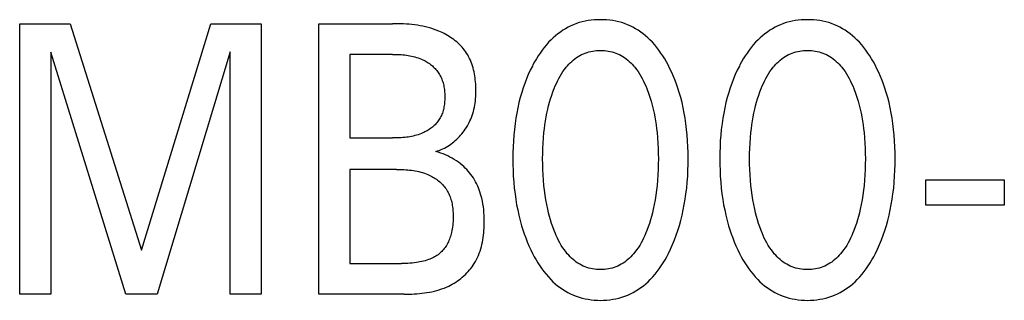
# Model space of a CAD drawing. Extents: x 0 to 420, y 0 to 297.
# Drawn here: x 161.63 to 167.81, y 200.82 to 202.58 of the extents above; entities that cross this region are included whole.
import ezdxf

# ---------------------------------------------------------------- set-up
doc = ezdxf.new("R2010")
doc.units = 0
doc.header["$LTSCALE"] = 23.1
doc.layers.add('10000_FRONT', color=7, linetype='CONTINUOUS')

msp = doc.modelspace()

# ---------------------------------------------------------------- linework, layer by layer
at = {"layer": '10000_FRONT', "color": 7, "linetype": 'CONTINUOUS'}
for p, q in [((165.1811, 202.5722), (165.1624, 202.568)), ((165.2, 202.5757), (165.1811, 202.5722)), ((165.2191, 202.5783), (165.2, 202.5757)), ((165.2383, 202.5802), (165.2191, 202.5783)), ((165.2575, 202.5813), (165.2383, 202.5802)), ((165.2768, 202.5817), (165.2575, 202.5813)), ((165.2962, 202.5813), (165.2768, 202.5817)), ((165.3155, 202.5802), (165.2962, 202.5813)), ((165.3347, 202.5784), (165.3155, 202.5802)), ((165.3538, 202.5757), (165.3347, 202.5784)), ((165.3728, 202.5723), (165.3538, 202.5757)), ((165.3915, 202.568), (165.3728, 202.5723)), ((166.4806, 202.5722), (166.4619, 202.568)), ((166.4995, 202.5757), (166.4806, 202.5722)), ((166.5186, 202.5783), (166.4995, 202.5757)), ((166.5377, 202.5802), (166.5186, 202.5783)), ((166.557, 202.5813), (166.5377, 202.5802)), ((166.5763, 202.5817), (166.557, 202.5813)), ((166.5956, 202.5813), (166.5763, 202.5817)), ((166.615, 202.5802), (166.5956, 202.5813)), ((166.6342, 202.5784), (166.615, 202.5802)), ((166.6533, 202.5757), (166.6342, 202.5784)), ((166.6723, 202.5723), (166.6533, 202.5757)), ((166.691, 202.568), (166.6723, 202.5723)), ((161.6304, 200.8564), (161.6304, 202.5564)), ((161.6304, 202.5564), (161.9472, 202.5564)), ((161.9472, 202.5564), (162.3955, 201.1335)), ((162.3955, 201.1335), (162.8297, 202.5564)), ((162.8297, 202.5564), (163.1465, 202.5564)), ((163.1465, 202.5564), (163.1465, 200.8564)), ((163.5088, 200.8564), (163.5088, 202.5564)), ((163.5088, 202.5564), (163.9713, 202.5564)), ((163.9886, 202.5563), (163.9713, 202.5564)), ((164.006, 202.556), (163.9886, 202.5563)), ((164.0234, 202.5556), (164.006, 202.556)), ((164.0408, 202.5548), (164.0234, 202.5556)), ((164.0582, 202.5538), (164.0408, 202.5548)), ((164.0756, 202.5525), (164.0582, 202.5538)), ((164.093, 202.5509), (164.0756, 202.5525)), ((164.1103, 202.5489), (164.093, 202.5509)), ((164.1276, 202.5466), (164.1103, 202.5489)), ((164.1448, 202.5438), (164.1276, 202.5466)), ((164.1619, 202.5405), (164.1448, 202.5438)), ((164.1789, 202.5368), (164.1619, 202.5405)), ((164.1958, 202.5326), (164.1789, 202.5368)), ((164.2125, 202.5278), (164.1958, 202.5326)), ((164.2292, 202.5225), (164.2125, 202.5278)), ((164.2457, 202.5166), (164.2292, 202.5225)), ((164.262, 202.5101), (164.2457, 202.5166)), ((164.2729, 202.5053), (164.262, 202.5101)), ((165.0406, 202.5149), (165.0248, 202.5042)), ((165.0568, 202.5249), (165.0406, 202.5149)), ((165.0734, 202.5341), (165.0568, 202.5249)), ((165.0904, 202.5425), (165.0734, 202.5341)), ((165.1078, 202.5501), (165.0904, 202.5425)), ((165.1257, 202.5569), (165.1078, 202.5501)), ((165.1439, 202.5629), (165.1257, 202.5569)), ((165.1624, 202.568), (165.1439, 202.5629)), ((165.4101, 202.5629), (165.3915, 202.568)), ((165.4283, 202.5569), (165.4101, 202.5629)), ((165.4463, 202.5501), (165.4283, 202.5569)), ((165.4637, 202.5425), (165.4463, 202.5501)), ((165.4807, 202.5341), (165.4637, 202.5425)), ((165.4973, 202.5249), (165.4807, 202.5341)), ((165.5135, 202.5149), (165.4973, 202.5249)), ((165.5293, 202.5042), (165.5135, 202.5149)), ((166.3401, 202.5149), (166.3243, 202.5042)), ((166.3563, 202.5249), (166.3401, 202.5149)), ((166.3729, 202.5341), (166.3563, 202.5249)), ((166.3899, 202.5425), (166.3729, 202.5341)), ((166.4073, 202.5501), (166.3899, 202.5425)), ((166.4252, 202.5569), (166.4073, 202.5501)), ((166.4434, 202.5629), (166.4252, 202.5569)), ((166.4619, 202.568), (166.4434, 202.5629)), ((166.7096, 202.5629), (166.691, 202.568)), ((166.7278, 202.5569), (166.7096, 202.5629)), ((166.7458, 202.5501), (166.7278, 202.5569)), ((166.7631, 202.5425), (166.7458, 202.5501)), ((166.7802, 202.5341), (166.7631, 202.5425)), ((166.7968, 202.5249), (166.7802, 202.5341)), ((166.813, 202.5149), (166.7968, 202.5249)), ((166.8288, 202.5042), (166.813, 202.5149)), ((164.2838, 202.5002), (164.2729, 202.5053)), ((164.2945, 202.4948), (164.2838, 202.5002)), ((164.3051, 202.4891), (164.2945, 202.4948)), ((164.3156, 202.4832), (164.3051, 202.4891)), ((164.3258, 202.4769), (164.3156, 202.4832)), ((164.3359, 202.4704), (164.3258, 202.4769)), ((164.3458, 202.4636), (164.3359, 202.4704)), ((164.3555, 202.4565), (164.3458, 202.4636)), ((164.3649, 202.4492), (164.3555, 202.4565)), ((164.3741, 202.4416), (164.3649, 202.4492)), ((164.9665, 202.4553), (164.9513, 202.4398)), ((164.9803, 202.4684), (164.9665, 202.4553)), ((164.9946, 202.4809), (164.9803, 202.4684)), ((165.0095, 202.4929), (164.9946, 202.4809)), ((165.0248, 202.5042), (165.0095, 202.4929)), ((165.5447, 202.4929), (165.5293, 202.5042)), ((165.5595, 202.481), (165.5447, 202.4929)), ((165.5738, 202.4684), (165.5595, 202.481)), ((165.5876, 202.4553), (165.5738, 202.4684)), ((165.6027, 202.4398), (165.5876, 202.4553)), ((166.2659, 202.4553), (166.2508, 202.4398)), ((166.2798, 202.4684), (166.2659, 202.4553)), ((166.2941, 202.4809), (166.2798, 202.4684)), ((166.309, 202.4929), (166.2941, 202.4809)), ((166.3243, 202.5042), (166.309, 202.4929)), ((166.8441, 202.4929), (166.8288, 202.5042)), ((166.859, 202.481), (166.8441, 202.4929)), ((166.8733, 202.4684), (166.859, 202.481)), ((166.8871, 202.4553), (166.8733, 202.4684)), ((166.9022, 202.4398), (166.8871, 202.4553)), ((164.383, 202.4337), (164.3741, 202.4416)), ((164.3917, 202.4255), (164.383, 202.4337)), ((164.4, 202.4171), (164.3917, 202.4255)), ((164.408, 202.4084), (164.4, 202.4171)), ((164.4156, 202.3995), (164.408, 202.4084)), ((164.4229, 202.3903), (164.4156, 202.3995)), ((164.4298, 202.3808), (164.4229, 202.3903)), ((164.9099, 202.3896), (164.8974, 202.3719)), ((164.9231, 202.4068), (164.9099, 202.3896)), ((164.9369, 202.4236), (164.9231, 202.4068)), ((164.9513, 202.4398), (164.9369, 202.4236)), ((165.2278, 202.3847), (165.24, 202.3866)), ((165.24, 202.3866), (165.2522, 202.3879)), ((165.2522, 202.3879), (165.2645, 202.3887)), ((165.2645, 202.3887), (165.2768, 202.3889)), ((165.2768, 202.3889), (165.2892, 202.3887)), ((165.2892, 202.3887), (165.3015, 202.3879)), ((165.3015, 202.3879), (165.3137, 202.3866)), ((165.3137, 202.3866), (165.3259, 202.3847)), ((165.6171, 202.4236), (165.6027, 202.4398)), ((165.6309, 202.4068), (165.6171, 202.4236)), ((165.644, 202.3896), (165.6309, 202.4068)), ((165.6565, 202.3719), (165.644, 202.3896)), ((166.2094, 202.3896), (166.1968, 202.3719)), ((166.2225, 202.4068), (166.2094, 202.3896)), ((166.2363, 202.4236), (166.2225, 202.4068)), ((166.2508, 202.4398), (166.2363, 202.4236)), ((166.5273, 202.3847), (166.5394, 202.3866)), ((166.5394, 202.3866), (166.5517, 202.3879)), ((166.5517, 202.3879), (166.564, 202.3887)), ((166.564, 202.3887), (166.5763, 202.3889)), ((166.5763, 202.3889), (166.5886, 202.3887)), ((166.5886, 202.3887), (166.6009, 202.3879)), ((166.6009, 202.3879), (166.6132, 202.3866)), ((166.6132, 202.3866), (166.6253, 202.3847)), ((166.9166, 202.4236), (166.9022, 202.4398)), ((166.9304, 202.4068), (166.9166, 202.4236)), ((166.9435, 202.3896), (166.9304, 202.4068)), ((166.9559, 202.3719), (166.9435, 202.3896)), ((161.8257, 202.3781), (161.8257, 200.8564)), ((162.2963, 200.8564), (161.8257, 202.3781)), ((162.9511, 202.3805), (162.4927, 200.8564)), ((162.9511, 200.8564), (162.9511, 202.3805)), ((163.7041, 202.3636), (163.7041, 201.8383)), ((163.9713, 202.3636), (163.7041, 202.3636)), ((163.9713, 202.3636), (163.9822, 202.3636)), ((163.9822, 202.3636), (163.9931, 202.3634)), ((163.9931, 202.3634), (164.004, 202.3631)), ((164.004, 202.3631), (164.0149, 202.3626)), ((164.0149, 202.3626), (164.0259, 202.362)), ((164.0259, 202.362), (164.0368, 202.3611)), ((164.0368, 202.3611), (164.0477, 202.36)), ((164.0477, 202.36), (164.0586, 202.3588)), ((164.0586, 202.3588), (164.0694, 202.3572)), ((164.0694, 202.3572), (164.0802, 202.3554)), ((164.0802, 202.3554), (164.0909, 202.3533)), ((164.0909, 202.3533), (164.1016, 202.3509)), ((164.1016, 202.3509), (164.1122, 202.3481)), ((164.1122, 202.3481), (164.1226, 202.345)), ((164.1226, 202.345), (164.133, 202.3416)), ((164.133, 202.3416), (164.1433, 202.3377)), ((164.1433, 202.3377), (164.1535, 202.3335)), ((164.1535, 202.3335), (164.1607, 202.3302)), ((164.1607, 202.3302), (164.1679, 202.3266)), ((164.1679, 202.3266), (164.1751, 202.3229)), ((164.4364, 202.3711), (164.4298, 202.3808)), ((164.4429, 202.3605), (164.4364, 202.3711)), ((164.449, 202.3496), (164.4429, 202.3605)), ((164.4547, 202.3384), (164.449, 202.3496)), ((164.4599, 202.327), (164.4547, 202.3384)), ((164.4647, 202.3154), (164.4599, 202.327)), ((164.874, 202.3353), (164.8631, 202.3164)), ((164.8854, 202.3538), (164.874, 202.3353)), ((164.8974, 202.3719), (164.8854, 202.3538)), ((165.0961, 202.3193), (165.1057, 202.3276)), ((165.1057, 202.3276), (165.1155, 202.3355)), ((165.1155, 202.3355), (165.1257, 202.343)), ((165.1257, 202.343), (165.1362, 202.35)), ((165.1362, 202.35), (165.1471, 202.3564)), ((165.1471, 202.3564), (165.1582, 202.3623)), ((165.1582, 202.3623), (165.1693, 202.3674)), ((165.1693, 202.3674), (165.1806, 202.372)), ((165.1806, 202.372), (165.1921, 202.376)), ((165.1921, 202.376), (165.2038, 202.3794)), ((165.2038, 202.3794), (165.2158, 202.3824)), ((165.2158, 202.3824), (165.2278, 202.3847)), ((165.3259, 202.3847), (165.3379, 202.3824)), ((165.3379, 202.3824), (165.3498, 202.3794)), ((165.3498, 202.3794), (165.3616, 202.376)), ((165.3616, 202.376), (165.3731, 202.372)), ((165.3731, 202.372), (165.3844, 202.3674)), ((165.3844, 202.3674), (165.3955, 202.3623)), ((165.3955, 202.3623), (165.4066, 202.3564)), ((165.4066, 202.3564), (165.4174, 202.35)), ((165.4174, 202.35), (165.4279, 202.343)), ((165.4279, 202.343), (165.4381, 202.3355)), ((165.4381, 202.3355), (165.448, 202.3276)), ((165.448, 202.3276), (165.4575, 202.3193)), ((165.6684, 202.3537), (165.6565, 202.3719)), ((165.6797, 202.3353), (165.6684, 202.3537)), ((165.6906, 202.3164), (165.6797, 202.3353)), ((166.1735, 202.3353), (166.1626, 202.3164)), ((166.1849, 202.3538), (166.1735, 202.3353)), ((166.1968, 202.3719), (166.1849, 202.3538)), ((166.3956, 202.3193), (166.4051, 202.3276)), ((166.4051, 202.3276), (166.415, 202.3355)), ((166.415, 202.3355), (166.4252, 202.343)), ((166.4252, 202.343), (166.4357, 202.35)), ((166.4357, 202.35), (166.4465, 202.3564)), ((166.4465, 202.3564), (166.4577, 202.3623)), ((166.4577, 202.3623), (166.4687, 202.3674)), ((166.4687, 202.3674), (166.48, 202.372)), ((166.48, 202.372), (166.4916, 202.376)), ((166.4916, 202.376), (166.5033, 202.3794)), ((166.5033, 202.3794), (166.5152, 202.3824)), ((166.5152, 202.3824), (166.5273, 202.3847)), ((166.6253, 202.3847), (166.6374, 202.3824)), ((166.6374, 202.3824), (166.6493, 202.3794)), ((166.6493, 202.3794), (166.661, 202.376)), ((166.661, 202.376), (166.6726, 202.372)), ((166.6726, 202.372), (166.6839, 202.3674)), ((166.6839, 202.3674), (166.6949, 202.3623)), ((166.6949, 202.3623), (166.7061, 202.3564)), ((166.7061, 202.3564), (166.7169, 202.35)), ((166.7169, 202.35), (166.7274, 202.343)), ((166.7274, 202.343), (166.7376, 202.3355)), ((166.7376, 202.3355), (166.7475, 202.3276)), ((166.7475, 202.3276), (166.757, 202.3193)), ((166.9678, 202.3537), (166.9559, 202.3719)), ((166.9792, 202.3353), (166.9678, 202.3537)), ((166.99, 202.3164), (166.9792, 202.3353)), ((164.1751, 202.3229), (164.1821, 202.3189)), ((164.1821, 202.3189), (164.189, 202.3147)), ((164.189, 202.3147), (164.1957, 202.3103)), ((164.1957, 202.3103), (164.2024, 202.3057)), ((164.2024, 202.3057), (164.2088, 202.301)), ((164.2088, 202.301), (164.2151, 202.296)), ((164.2151, 202.296), (164.2213, 202.2908)), ((164.2213, 202.2908), (164.2272, 202.2855)), ((164.2272, 202.2855), (164.233, 202.2799)), ((164.233, 202.2799), (164.2386, 202.2742)), ((164.2386, 202.2742), (164.2439, 202.2684)), ((164.2439, 202.2684), (164.249, 202.2623)), ((164.249, 202.2623), (164.2538, 202.2561)), ((164.4691, 202.3036), (164.4647, 202.3154)), ((164.4731, 202.2916), (164.4691, 202.3036)), ((164.4767, 202.2794), (164.4731, 202.2916)), ((164.4799, 202.2671), (164.4767, 202.2794)), ((164.4828, 202.2547), (164.4799, 202.2671)), ((164.8358, 202.2634), (164.8235, 202.2364)), ((164.849, 202.2901), (164.8358, 202.2634)), ((164.8528, 202.2974), (164.849, 202.2901)), ((164.8631, 202.3164), (164.8528, 202.2974)), ((165.041, 202.255), (165.0509, 202.2689)), ((165.0509, 202.2689), (165.0614, 202.2824)), ((165.0614, 202.2824), (165.0695, 202.2921)), ((165.0695, 202.2921), (165.0781, 202.3015)), ((165.0781, 202.3015), (165.0869, 202.3105)), ((165.0869, 202.3105), (165.0961, 202.3193)), ((165.4575, 202.3193), (165.4667, 202.3105)), ((165.4667, 202.3105), (165.4756, 202.3015)), ((165.4756, 202.3015), (165.4841, 202.2921)), ((165.4841, 202.2921), (165.4923, 202.2824)), ((165.4923, 202.2824), (165.5028, 202.2689)), ((165.5028, 202.2689), (165.5126, 202.255)), ((165.7009, 202.2974), (165.6906, 202.3164)), ((165.7129, 202.2736), (165.7009, 202.2974)), ((165.7243, 202.2494), (165.7129, 202.2736)), ((166.1353, 202.2634), (166.1229, 202.2364)), ((166.1485, 202.2901), (166.1353, 202.2634)), ((166.1523, 202.2974), (166.1485, 202.2901)), ((166.1626, 202.3164), (166.1523, 202.2974)), ((166.3405, 202.255), (166.3504, 202.2689)), ((166.3504, 202.2689), (166.3608, 202.2824)), ((166.3608, 202.2824), (166.369, 202.2921)), ((166.369, 202.2921), (166.3775, 202.3015)), ((166.3775, 202.3015), (166.3864, 202.3105)), ((166.3864, 202.3105), (166.3956, 202.3193)), ((166.757, 202.3193), (166.7662, 202.3105)), ((166.7662, 202.3105), (166.7751, 202.3015)), ((166.7751, 202.3015), (166.7836, 202.2921)), ((166.7836, 202.2921), (166.7918, 202.2824)), ((166.7918, 202.2824), (166.8022, 202.2689)), ((166.8022, 202.2689), (166.8121, 202.255)), ((167.0003, 202.2974), (166.99, 202.3164)), ((167.0124, 202.2736), (167.0003, 202.2974)), ((167.0238, 202.2494), (167.0124, 202.2736)), ((164.2538, 202.2561), (164.2584, 202.2497)), ((164.2584, 202.2497), (164.2628, 202.2431)), ((164.2628, 202.2431), (164.2669, 202.2362)), ((164.2669, 202.2362), (164.2708, 202.2291)), ((164.2708, 202.2291), (164.2745, 202.2219)), ((164.2745, 202.2219), (164.2778, 202.2145)), ((164.2778, 202.2145), (164.2809, 202.2069)), ((164.2809, 202.2069), (164.2837, 202.1993)), ((164.4853, 202.2421), (164.4828, 202.2547)), ((164.4875, 202.2295), (164.4853, 202.2421)), ((164.4894, 202.2168), (164.4875, 202.2295)), ((164.4909, 202.204), (164.4894, 202.2168)), ((164.4922, 202.1911), (164.4909, 202.204)), ((164.812, 202.209), (164.8014, 202.1812)), ((164.8235, 202.2364), (164.812, 202.209)), ((165.007, 202.1959), (165.0148, 202.2111)), ((165.0148, 202.2111), (165.023, 202.2261)), ((165.023, 202.2261), (165.0317, 202.2407)), ((165.0317, 202.2407), (165.041, 202.255)), ((165.5126, 202.255), (165.5219, 202.2407)), ((165.5219, 202.2407), (165.5307, 202.2261)), ((165.5307, 202.2261), (165.5389, 202.2111)), ((165.5389, 202.2111), (165.5466, 202.1959)), ((165.735, 202.225), (165.7243, 202.2494)), ((165.745, 202.2004), (165.735, 202.225)), ((165.7544, 202.1755), (165.745, 202.2004)), ((166.1115, 202.209), (166.1008, 202.1812)), ((166.1229, 202.2364), (166.1115, 202.209)), ((166.3065, 202.1959), (166.3143, 202.2111)), ((166.3143, 202.2111), (166.3225, 202.2261)), ((166.3225, 202.2261), (166.3312, 202.2407)), ((166.3312, 202.2407), (166.3405, 202.255)), ((166.8121, 202.255), (166.8214, 202.2407)), ((166.8214, 202.2407), (166.8301, 202.2261)), ((166.8301, 202.2261), (166.8383, 202.2111)), ((166.8383, 202.2111), (166.8461, 202.1959)), ((167.0345, 202.225), (167.0238, 202.2494)), ((167.0445, 202.2004), (167.0345, 202.225)), ((167.0538, 202.1755), (167.0445, 202.2004)), ((164.2837, 202.1993), (164.2862, 202.1915)), ((164.2862, 202.1915), (164.2885, 202.1837)), ((164.2885, 202.1837), (164.2905, 202.1757)), ((164.2905, 202.1757), (164.2924, 202.1676)), ((164.2924, 202.1676), (164.2939, 202.1595)), ((164.2939, 202.1595), (164.2953, 202.1513)), ((164.2953, 202.1513), (164.2964, 202.143)), ((164.2964, 202.143), (164.2974, 202.1347)), ((164.4932, 202.1782), (164.4922, 202.1911)), ((164.4939, 202.1653), (164.4932, 202.1782)), ((164.4943, 202.1524), (164.4939, 202.1653)), ((164.4945, 202.1395), (164.4943, 202.1524)), ((164.4945, 202.1258), (164.4945, 202.1395)), ((164.7915, 202.1532), (164.7825, 202.1249)), ((164.8014, 202.1812), (164.7915, 202.1532)), ((164.9782, 202.1279), (164.9864, 202.1492)), ((164.9864, 202.1492), (164.9929, 202.1649)), ((164.9929, 202.1649), (164.9998, 202.1805)), ((164.9998, 202.1805), (165.007, 202.1959)), ((165.5466, 202.1959), (165.5539, 202.1805)), ((165.5539, 202.1805), (165.5608, 202.1649)), ((165.5608, 202.1649), (165.5673, 202.1492)), ((165.5673, 202.1492), (165.5695, 202.1435)), ((165.5695, 202.1435), (165.5786, 202.1191)), ((165.7631, 202.1503), (165.7544, 202.1755)), ((165.7712, 202.1249), (165.7631, 202.1503)), ((166.091, 202.1532), (166.082, 202.1249)), ((166.1008, 202.1812), (166.091, 202.1532)), ((166.2777, 202.1279), (166.2858, 202.1492)), ((166.2858, 202.1492), (166.2923, 202.1649)), ((166.2923, 202.1649), (166.2992, 202.1805)), ((166.2992, 202.1805), (166.3065, 202.1959)), ((166.8461, 202.1959), (166.8534, 202.1805)), ((166.8534, 202.1805), (166.8603, 202.1649)), ((166.8603, 202.1649), (166.8668, 202.1492)), ((166.8668, 202.1492), (166.869, 202.1435)), ((166.869, 202.1435), (166.8781, 202.1191)), ((167.0626, 202.1503), (167.0538, 202.1755)), ((167.0706, 202.1249), (167.0626, 202.1503)), ((164.2974, 202.1347), (164.2981, 202.1263)), ((164.2981, 202.1263), (164.2987, 202.1179)), ((164.2987, 202.1179), (164.299, 202.1095)), ((164.299, 202.0841), (164.2987, 202.0757)), ((164.299, 202.1095), (164.2992, 202.101)), ((164.2992, 202.0925), (164.299, 202.0841)), ((164.2992, 202.101), (164.2992, 202.0925)), ((164.4911, 202.0713), (164.4925, 202.0849)), ((164.4925, 202.0849), (164.4934, 202.0984)), ((164.4934, 202.0984), (164.4941, 202.1121)), ((164.4941, 202.1121), (164.4945, 202.1258)), ((164.7732, 202.0928), (164.7649, 202.0604)), ((164.7825, 202.1249), (164.7732, 202.0928)), ((164.9572, 202.0631), (164.9637, 202.0849)), ((164.9637, 202.0849), (164.9707, 202.1065)), ((164.9707, 202.1065), (164.9782, 202.1279)), ((165.5786, 202.1191), (165.587, 202.0944)), ((165.587, 202.0944), (165.5946, 202.0695)), ((165.7804, 202.0928), (165.7712, 202.1249)), ((165.7888, 202.0604), (165.7804, 202.0928)), ((166.0727, 202.0928), (166.0644, 202.0604)), ((166.082, 202.1249), (166.0727, 202.0928)), ((166.2567, 202.0631), (166.2631, 202.0849)), ((166.2631, 202.0849), (166.2701, 202.1065)), ((166.2701, 202.1065), (166.2777, 202.1279)), ((166.8781, 202.1191), (166.8865, 202.0944)), ((166.8865, 202.0944), (166.8941, 202.0695)), ((167.0799, 202.0928), (167.0706, 202.1249)), ((167.0882, 202.0604), (167.0799, 202.0928)), ((164.2908, 202.0181), (164.2887, 202.0101)), ((164.2925, 202.0261), (164.2908, 202.0181)), ((164.2941, 202.0342), (164.2925, 202.0261)), ((164.2954, 202.0424), (164.2941, 202.0342)), ((164.2965, 202.0507), (164.2954, 202.0424)), ((164.2975, 202.059), (164.2965, 202.0507)), ((164.2982, 202.0673), (164.2975, 202.059)), ((164.2987, 202.0757), (164.2982, 202.0673)), ((164.4789, 202.0052), (164.4822, 202.0182)), ((164.4822, 202.0182), (164.485, 202.0313)), ((164.485, 202.0313), (164.4874, 202.0446)), ((164.4874, 202.0446), (164.4895, 202.0579)), ((164.4895, 202.0579), (164.4911, 202.0713)), ((164.7575, 202.0278), (164.7509, 201.995)), ((164.7649, 202.0604), (164.7575, 202.0278)), ((164.9405, 201.9949), (164.9459, 202.0192)), ((164.9459, 202.0192), (164.9513, 202.0412)), ((164.9513, 202.0412), (164.9572, 202.0631)), ((165.5946, 202.0695), (165.6015, 202.0444)), ((165.6015, 202.0444), (165.6078, 202.0192)), ((165.6078, 202.0192), (165.6131, 201.9949)), ((165.7962, 202.0278), (165.7888, 202.0604)), ((165.8027, 201.995), (165.7962, 202.0278)), ((166.0569, 202.0278), (166.0504, 201.995)), ((166.0644, 202.0604), (166.0569, 202.0278)), ((166.24, 201.9949), (166.2454, 202.0192)), ((166.2454, 202.0192), (166.2508, 202.0412)), ((166.2508, 202.0412), (166.2567, 202.0631)), ((166.8941, 202.0695), (166.901, 202.0444)), ((166.901, 202.0444), (166.9072, 202.0192)), ((166.9072, 202.0192), (166.9126, 201.9949)), ((167.0957, 202.0278), (167.0882, 202.0604)), ((167.1022, 201.995), (167.0957, 202.0278)), ((164.267, 201.9581), (164.2628, 201.9513)), ((164.271, 201.9651), (164.267, 201.9581)), ((164.2746, 201.9722), (164.271, 201.9651)), ((164.278, 201.9795), (164.2746, 201.9722)), ((164.2811, 201.987), (164.278, 201.9795)), ((164.2839, 201.9946), (164.2811, 201.987)), ((164.2864, 202.0023), (164.2839, 201.9946)), ((164.2887, 202.0101), (164.2864, 202.0023)), ((164.4573, 201.9452), (164.4621, 201.956)), ((164.4621, 201.956), (164.4665, 201.967)), ((164.4665, 201.967), (164.4711, 201.9796)), ((164.4711, 201.9796), (164.4752, 201.9923)), ((164.4752, 201.9923), (164.4789, 202.0052)), ((164.7452, 201.962), (164.7403, 201.929)), ((164.7509, 201.995), (164.7452, 201.962)), ((164.9314, 201.9459), (164.9357, 201.9704)), ((164.9357, 201.9704), (164.9405, 201.9949)), ((165.6131, 201.9949), (165.618, 201.9704)), ((165.618, 201.9704), (165.6222, 201.9459)), ((165.8084, 201.962), (165.8027, 201.995)), ((165.8133, 201.929), (165.8084, 201.962)), ((166.0447, 201.962), (166.0398, 201.929)), ((166.0504, 201.995), (166.0447, 201.962)), ((166.2309, 201.9459), (166.2352, 201.9704)), ((166.2352, 201.9704), (166.24, 201.9949)), ((166.9126, 201.9949), (166.9174, 201.9704)), ((166.9174, 201.9704), (166.9217, 201.9459)), ((167.1079, 201.962), (167.1022, 201.995)), ((167.1128, 201.929), (167.1079, 201.962)), ((164.2021, 201.8923), (164.1955, 201.888)), ((164.2086, 201.8967), (164.2021, 201.8923)), ((164.2149, 201.9014), (164.2086, 201.8967)), ((164.2211, 201.9062), (164.2149, 201.9014)), ((164.2271, 201.9112), (164.2211, 201.9062)), ((164.2329, 201.9164), (164.2271, 201.9112)), ((164.2385, 201.9218), (164.2329, 201.9164)), ((164.2438, 201.9273), (164.2385, 201.9218)), ((164.2489, 201.933), (164.2438, 201.9273)), ((164.2538, 201.939), (164.2489, 201.933)), ((164.2584, 201.945), (164.2538, 201.939)), ((164.2628, 201.9513), (164.2584, 201.945)), ((164.4212, 201.8836), (164.4281, 201.8934)), ((164.4281, 201.8934), (164.4346, 201.9034)), ((164.4346, 201.9034), (164.4408, 201.9136)), ((164.4408, 201.9136), (164.4466, 201.9239)), ((164.4466, 201.9239), (164.4521, 201.9345)), ((164.4521, 201.9345), (164.4573, 201.9452)), ((164.7359, 201.8925), (164.7323, 201.856)), ((164.7403, 201.929), (164.7359, 201.8925)), ((164.9216, 201.8718), (164.9244, 201.8966)), ((164.9244, 201.8966), (164.9277, 201.9213)), ((164.9277, 201.9213), (164.9314, 201.9459)), ((165.6222, 201.9459), (165.626, 201.9213)), ((165.626, 201.9213), (165.6293, 201.8966)), ((165.6293, 201.8966), (165.6321, 201.8718)), ((165.8178, 201.8925), (165.8133, 201.929)), ((165.8213, 201.856), (165.8178, 201.8925)), ((166.0353, 201.8925), (166.0318, 201.856)), ((166.0398, 201.929), (166.0353, 201.8925)), ((166.2211, 201.8718), (166.2239, 201.8966)), ((166.2239, 201.8966), (166.2271, 201.9213)), ((166.2271, 201.9213), (166.2309, 201.9459)), ((166.9217, 201.9459), (166.9255, 201.9213)), ((166.9255, 201.9213), (166.9287, 201.8966)), ((166.9287, 201.8966), (166.9315, 201.8718)), ((167.1173, 201.8925), (167.1128, 201.929)), ((167.1208, 201.856), (167.1173, 201.8925)), ((163.7041, 201.8383), (163.9713, 201.8383)), ((163.9821, 201.8384), (163.9713, 201.8383)), ((163.993, 201.8385), (163.9821, 201.8384)), ((164.0039, 201.8388), (163.993, 201.8385)), ((164.0148, 201.8393), (164.0039, 201.8388)), ((164.0257, 201.8399), (164.0148, 201.8393)), ((164.0366, 201.8406), (164.0257, 201.8399)), ((164.0475, 201.8416), (164.0366, 201.8406)), ((164.0583, 201.8428), (164.0475, 201.8416)), ((164.0691, 201.8443), (164.0583, 201.8428)), ((164.0799, 201.846), (164.0691, 201.8443)), ((164.0906, 201.8479), (164.0799, 201.846)), ((164.1013, 201.8502), (164.0906, 201.8479)), ((164.1119, 201.8528), (164.1013, 201.8502)), ((164.1224, 201.8557), (164.1119, 201.8528)), ((164.1328, 201.8589), (164.1224, 201.8557)), ((164.1432, 201.8626), (164.1328, 201.8589)), ((164.1535, 201.8666), (164.1432, 201.8626)), ((164.1607, 201.8697), (164.1535, 201.8666)), ((164.1678, 201.8729), (164.1607, 201.8697)), ((164.1749, 201.8764), (164.1678, 201.8729)), ((164.1819, 201.8801), (164.1749, 201.8764)), ((164.1887, 201.884), (164.1819, 201.8801)), ((164.1955, 201.888), (164.1887, 201.884)), ((164.3653, 201.8219), (164.374, 201.8298)), ((164.374, 201.8298), (164.3825, 201.8381)), ((164.3825, 201.8381), (164.3908, 201.8467)), ((164.3908, 201.8467), (164.3989, 201.8555)), ((164.3989, 201.8555), (164.4066, 201.8646)), ((164.4066, 201.8646), (164.4141, 201.874)), ((164.4141, 201.874), (164.4212, 201.8836)), ((164.7323, 201.856), (164.7296, 201.8194)), ((164.9163, 201.806), (164.9186, 201.8389)), ((164.9186, 201.8389), (164.9216, 201.8718)), ((165.6321, 201.8718), (165.6351, 201.8389)), ((165.6351, 201.8389), (165.6374, 201.806)), ((165.824, 201.8194), (165.8213, 201.856)), ((166.0318, 201.856), (166.0291, 201.8194)), ((166.2158, 201.806), (166.2181, 201.8389)), ((166.2181, 201.8389), (166.2211, 201.8718)), ((166.9315, 201.8718), (166.9345, 201.8389)), ((166.9345, 201.8389), (166.9368, 201.806)), ((167.1235, 201.8194), (167.1208, 201.856)), ((164.2759, 201.765), (164.2867, 201.7698)), ((164.2867, 201.7698), (164.2973, 201.7751)), ((164.2973, 201.7751), (164.3077, 201.7808)), ((164.3077, 201.7808), (164.3178, 201.7868)), ((164.3178, 201.7868), (164.3278, 201.7931)), ((164.3278, 201.7931), (164.3375, 201.7998)), ((164.3375, 201.7998), (164.347, 201.8069)), ((164.347, 201.8069), (164.3562, 201.8142)), ((164.3562, 201.8142), (164.3653, 201.8219)), ((164.7278, 201.7828), (164.7267, 201.7461)), ((164.7296, 201.8194), (164.7278, 201.7828)), ((164.9138, 201.74), (164.9147, 201.773)), ((164.9147, 201.773), (164.9163, 201.806)), ((165.6374, 201.806), (165.6389, 201.773)), ((165.6389, 201.773), (165.6398, 201.74)), ((165.8259, 201.7828), (165.824, 201.8194)), ((165.827, 201.7461), (165.8259, 201.7828)), ((166.0272, 201.7828), (166.0261, 201.7461)), ((166.0291, 201.8194), (166.0272, 201.7828)), ((166.2133, 201.74), (166.2142, 201.773)), ((166.2142, 201.773), (166.2158, 201.806)), ((166.9368, 201.806), (166.9384, 201.773)), ((166.9384, 201.773), (166.9393, 201.74)), ((167.1254, 201.7828), (167.1235, 201.8194)), ((167.1265, 201.7461), (167.1254, 201.7828)), ((164.2425, 201.7528), (164.2538, 201.7564)), ((164.2581, 201.7483), (164.2425, 201.7528)), ((164.2538, 201.7564), (164.265, 201.7605)), ((164.2735, 201.7432), (164.2581, 201.7483)), ((164.265, 201.7605), (164.2759, 201.765)), ((164.2887, 201.7376), (164.2735, 201.7432)), ((164.3037, 201.7315), (164.2887, 201.7376)), ((164.3179, 201.7251), (164.3037, 201.7315)), ((164.3319, 201.7182), (164.3179, 201.7251)), ((164.3456, 201.7109), (164.3319, 201.7182)), ((164.359, 201.703), (164.3456, 201.7109)), ((164.7267, 201.7461), (164.7263, 201.7094)), ((164.7263, 201.7094), (164.7266, 201.6721)), ((164.9135, 201.707), (164.9138, 201.74)), ((164.9138, 201.6735), (164.9135, 201.707)), ((165.6398, 201.74), (165.6402, 201.707)), ((165.6402, 201.707), (165.6399, 201.6735)), ((165.8274, 201.7094), (165.827, 201.7461)), ((165.8271, 201.6722), (165.8274, 201.7094)), ((166.0261, 201.7461), (166.0257, 201.7094)), ((166.0257, 201.7094), (166.0261, 201.6721)), ((166.213, 201.707), (166.2133, 201.74)), ((166.2133, 201.6735), (166.213, 201.707)), ((166.9393, 201.74), (166.9396, 201.707)), ((166.9396, 201.707), (166.9393, 201.6735)), ((167.1269, 201.7094), (167.1265, 201.7461)), ((167.1265, 201.6722), (167.1269, 201.7094)), ((164.3719, 201.6948), (164.359, 201.703)), ((164.3845, 201.6861), (164.3719, 201.6948)), ((164.3967, 201.6769), (164.3845, 201.6861)), ((164.4085, 201.6672), (164.3967, 201.6769)), ((164.4185, 201.6584), (164.4085, 201.6672)), ((164.4281, 201.6492), (164.4185, 201.6584)), ((164.4374, 201.6397), (164.4281, 201.6492)), ((164.7266, 201.6721), (164.7277, 201.6348)), ((164.9147, 201.64), (164.9138, 201.6735)), ((165.6399, 201.6735), (165.639, 201.64)), ((165.826, 201.635), (165.8271, 201.6722)), ((166.0261, 201.6721), (166.0271, 201.6348)), ((166.2142, 201.64), (166.2133, 201.6735)), ((166.9393, 201.6735), (166.9384, 201.64)), ((167.1255, 201.635), (167.1265, 201.6722)), ((163.7041, 201.6407), (163.7041, 201.0492)), ((163.9956, 201.6407), (163.7041, 201.6407)), ((163.9956, 201.6407), (164.0074, 201.6407)), ((164.0074, 201.6407), (164.0192, 201.6405)), ((164.0192, 201.6405), (164.0311, 201.6401)), ((164.0311, 201.6401), (164.043, 201.6396)), ((164.043, 201.6396), (164.0549, 201.6389)), ((164.0549, 201.6389), (164.0667, 201.638)), ((164.0667, 201.638), (164.0786, 201.6368)), ((164.0786, 201.6368), (164.0904, 201.6354)), ((164.0904, 201.6354), (164.1021, 201.6338)), ((164.1021, 201.6338), (164.1138, 201.6318)), ((164.1138, 201.6318), (164.1255, 201.6295)), ((164.1255, 201.6295), (164.1371, 201.6269)), ((164.1371, 201.6269), (164.1486, 201.624)), ((164.1486, 201.624), (164.16, 201.6206)), ((164.16, 201.6206), (164.1712, 201.6169)), ((164.1712, 201.6169), (164.1824, 201.6128)), ((164.1824, 201.6128), (164.1935, 201.6082)), ((164.1935, 201.6082), (164.2014, 201.6046)), ((164.2014, 201.6046), (164.2092, 201.6008)), ((164.2092, 201.6008), (164.217, 201.5968)), ((164.217, 201.5968), (164.2246, 201.5925)), ((164.2246, 201.5925), (164.2321, 201.588)), ((164.2321, 201.588), (164.2395, 201.5833)), ((164.2395, 201.5833), (164.2467, 201.5784)), ((164.4464, 201.6298), (164.4374, 201.6397)), ((164.455, 201.6196), (164.4464, 201.6298)), ((164.4632, 201.6091), (164.455, 201.6196)), ((164.4711, 201.5983), (164.4632, 201.6091)), ((164.4785, 201.5872), (164.4711, 201.5983)), ((164.4855, 201.5758), (164.4785, 201.5872)), ((164.7277, 201.6348), (164.7295, 201.5975)), ((164.7295, 201.5975), (164.7322, 201.5603)), ((164.9162, 201.6066), (164.9147, 201.64)), ((164.9185, 201.5732), (164.9162, 201.6066)), ((165.6374, 201.6066), (165.6352, 201.5732)), ((165.639, 201.64), (165.6374, 201.6066)), ((165.8215, 201.5607), (165.8241, 201.5978)), ((165.8241, 201.5978), (165.826, 201.635)), ((166.0271, 201.6348), (166.029, 201.5975)), ((166.029, 201.5975), (166.0317, 201.5603)), ((166.2157, 201.6066), (166.2142, 201.64)), ((166.218, 201.5732), (166.2157, 201.6066)), ((166.9369, 201.6066), (166.9346, 201.5732)), ((166.9384, 201.64), (166.9369, 201.6066)), ((167.1209, 201.5607), (167.1236, 201.5978)), ((167.1236, 201.5978), (167.1255, 201.635)), ((164.2467, 201.5784), (164.2537, 201.5732)), ((164.2537, 201.5732), (164.2606, 201.5679)), ((164.2606, 201.5679), (164.2673, 201.5623)), ((164.2673, 201.5623), (164.2738, 201.5565)), ((164.2738, 201.5565), (164.28, 201.5505)), ((164.28, 201.5505), (164.2861, 201.5444)), ((164.2861, 201.5444), (164.2918, 201.538)), ((164.2918, 201.538), (164.2974, 201.5314)), ((164.2974, 201.5314), (164.3026, 201.5247)), ((164.3026, 201.5247), (164.3076, 201.5177)), ((164.4924, 201.5636), (164.4855, 201.5758)), ((164.4989, 201.5512), (164.4924, 201.5636)), ((164.5049, 201.5385), (164.4989, 201.5512)), ((164.5104, 201.5256), (164.5049, 201.5385)), ((164.5155, 201.5125), (164.5104, 201.5256)), ((164.7322, 201.5603), (164.7357, 201.5232)), ((164.7357, 201.5232), (164.7401, 201.4861)), ((164.9215, 201.5398), (164.9185, 201.5732)), ((164.9249, 201.5096), (164.9215, 201.5398)), ((165.6322, 201.5398), (165.6288, 201.5096)), ((165.6352, 201.5732), (165.6322, 201.5398)), ((165.8136, 201.4867), (165.818, 201.5236)), ((165.818, 201.5236), (165.8215, 201.5607)), ((166.0317, 201.5603), (166.0352, 201.5232)), ((166.0352, 201.5232), (166.0396, 201.4861)), ((166.221, 201.5398), (166.218, 201.5732)), ((166.2243, 201.5096), (166.221, 201.5398)), ((166.9316, 201.5398), (166.9283, 201.5096)), ((166.9346, 201.5732), (166.9316, 201.5398)), ((167.113, 201.4867), (167.1174, 201.5236)), ((167.1174, 201.5236), (167.1209, 201.5607)), ((167.3202, 201.4154), (167.3202, 201.5757)), ((167.3202, 201.5757), (167.812, 201.5757)), ((167.812, 201.5757), (167.812, 201.4154)), ((164.3076, 201.5177), (164.3122, 201.5106)), ((164.3122, 201.5106), (164.317, 201.5027)), ((164.317, 201.5027), (164.3213, 201.4945)), ((164.3213, 201.4945), (164.3254, 201.4861)), ((164.3254, 201.4861), (164.3291, 201.4776)), ((164.3291, 201.4776), (164.3324, 201.4689)), ((164.3324, 201.4689), (164.3355, 201.4601)), ((164.3355, 201.4601), (164.3382, 201.4511)), ((164.5202, 201.4993), (164.5155, 201.5125)), ((164.5245, 201.486), (164.5202, 201.4993)), ((164.5283, 201.4725), (164.5245, 201.486)), ((164.5317, 201.4589), (164.5283, 201.4725)), ((164.5356, 201.4415), (164.5317, 201.4589)), ((164.7401, 201.4861), (164.7449, 201.4525)), ((164.9289, 201.4795), (164.9249, 201.5096)), ((164.9337, 201.4495), (164.9289, 201.4795)), ((165.6248, 201.4795), (165.62, 201.4495)), ((165.6288, 201.5096), (165.6248, 201.4795)), ((165.8087, 201.453), (165.8136, 201.4867)), ((166.0396, 201.4861), (166.0444, 201.4525)), ((166.2284, 201.4795), (166.2243, 201.5096)), ((166.2331, 201.4495), (166.2284, 201.4795)), ((166.9242, 201.4795), (166.9195, 201.4495)), ((166.9283, 201.5096), (166.9242, 201.4795)), ((167.1082, 201.453), (167.113, 201.4867)), ((164.3382, 201.4511), (164.3407, 201.4421)), ((164.3407, 201.4421), (164.3429, 201.4329)), ((164.3429, 201.4329), (164.3448, 201.4236)), ((164.3448, 201.4236), (164.3464, 201.4143)), ((164.3464, 201.4143), (164.3478, 201.4049)), ((164.3478, 201.4049), (164.349, 201.3954)), ((164.5388, 201.4239), (164.5356, 201.4415)), ((164.5414, 201.4063), (164.5388, 201.4239)), ((164.5435, 201.3885), (164.5414, 201.4063)), ((164.7449, 201.4525), (164.7505, 201.419)), ((164.7505, 201.419), (164.757, 201.3857)), ((164.9392, 201.4197), (164.9337, 201.4495)), ((164.9454, 201.39), (164.9392, 201.4197)), ((165.6145, 201.4197), (165.6082, 201.39)), ((165.62, 201.4495), (165.6145, 201.4197)), ((165.7967, 201.3862), (165.8031, 201.4196)), ((165.8031, 201.4196), (165.8087, 201.453)), ((166.0444, 201.4525), (166.05, 201.419)), ((166.05, 201.419), (166.0564, 201.3857)), ((166.2386, 201.4197), (166.2331, 201.4495)), ((166.2449, 201.39), (166.2386, 201.4197)), ((166.914, 201.4197), (166.9077, 201.39)), ((166.9195, 201.4495), (166.914, 201.4197)), ((167.0962, 201.3862), (167.1026, 201.4196)), ((167.1026, 201.4196), (167.1082, 201.453)), ((167.812, 201.4154), (167.3202, 201.4154)), ((164.349, 201.3954), (164.35, 201.3859)), ((164.35, 201.3859), (164.3507, 201.3764)), ((164.3507, 201.3764), (164.3513, 201.3669)), ((164.3513, 201.3669), (164.3516, 201.3574)), ((164.3518, 201.3362), (164.3515, 201.3246)), ((164.3516, 201.3574), (164.3518, 201.348)), ((164.3518, 201.348), (164.3518, 201.3362)), ((164.5451, 201.3707), (164.5435, 201.3885)), ((164.5462, 201.3528), (164.5451, 201.3707)), ((164.5469, 201.3347), (164.5462, 201.3528)), ((164.5471, 201.3166), (164.5469, 201.3347)), ((164.757, 201.3857), (164.7643, 201.3525)), ((164.7643, 201.3525), (164.7725, 201.3196)), ((164.9508, 201.3676), (164.9454, 201.39)), ((164.9566, 201.3453), (164.9508, 201.3676)), ((164.963, 201.3231), (164.9566, 201.3453)), ((165.5971, 201.3453), (165.5907, 201.3231)), ((165.6029, 201.3676), (165.5971, 201.3453)), ((165.6082, 201.39), (165.6029, 201.3676)), ((165.7812, 201.3201), (165.7894, 201.3531)), ((165.7894, 201.3531), (165.7967, 201.3862)), ((166.0564, 201.3857), (166.0637, 201.3525)), ((166.0637, 201.3525), (166.0719, 201.3196)), ((166.2502, 201.3676), (166.2449, 201.39)), ((166.2561, 201.3453), (166.2502, 201.3676)), ((166.2624, 201.3231), (166.2561, 201.3453)), ((166.8965, 201.3453), (166.8902, 201.3231)), ((166.9024, 201.3676), (166.8965, 201.3453)), ((166.9077, 201.39), (166.9024, 201.3676)), ((167.0807, 201.3201), (167.0889, 201.3531)), ((167.0889, 201.3531), (167.0962, 201.3862)), ((164.3476, 201.2784), (164.3458, 201.267)), ((164.349, 201.2899), (164.3476, 201.2784)), ((164.3502, 201.3014), (164.349, 201.2899)), ((164.351, 201.3129), (164.3502, 201.3014)), ((164.3515, 201.3246), (164.351, 201.3129)), ((164.5462, 201.2723), (164.5468, 201.2871)), ((164.5468, 201.2871), (164.5471, 201.3019)), ((164.5471, 201.3019), (164.5471, 201.3166)), ((164.7725, 201.3196), (164.7816, 201.2869)), ((164.7816, 201.2869), (164.7895, 201.2612)), ((164.9699, 201.3011), (164.963, 201.3231)), ((164.9773, 201.2793), (164.9699, 201.3011)), ((164.9854, 201.2576), (164.9773, 201.2793)), ((165.5763, 201.2793), (165.5683, 201.2576)), ((165.5838, 201.3011), (165.5763, 201.2793)), ((165.5907, 201.3231), (165.5838, 201.3011)), ((165.7627, 201.2574), (165.7721, 201.2875)), ((165.7721, 201.2875), (165.7812, 201.3201)), ((166.0719, 201.3196), (166.0811, 201.2869)), ((166.0811, 201.2869), (166.089, 201.2612)), ((166.2693, 201.3011), (166.2624, 201.3231)), ((166.2768, 201.2793), (166.2693, 201.3011)), ((166.2848, 201.2576), (166.2768, 201.2793)), ((166.8758, 201.2793), (166.8678, 201.2576)), ((166.8833, 201.3011), (166.8758, 201.2793)), ((166.8902, 201.3231), (166.8833, 201.3011)), ((167.0622, 201.2574), (167.0715, 201.2875)), ((167.0715, 201.2875), (167.0807, 201.3201)), ((164.3316, 201.2108), (164.3286, 201.2026)), ((164.3343, 201.2191), (164.3316, 201.2108)), ((164.3369, 201.2274), (164.3343, 201.2191)), ((164.3392, 201.2359), (164.3369, 201.2274)), ((164.3412, 201.2444), (164.3392, 201.2359)), ((164.3437, 201.2557), (164.3412, 201.2444)), ((164.3458, 201.267), (164.3437, 201.2557)), ((164.5383, 201.1986), (164.5406, 201.2132)), ((164.5406, 201.2132), (164.5425, 201.2279)), ((164.5425, 201.2279), (164.544, 201.2426)), ((164.544, 201.2426), (164.5453, 201.2574)), ((164.5453, 201.2574), (164.5462, 201.2723)), ((164.7895, 201.2612), (164.7981, 201.2357)), ((164.7981, 201.2357), (164.8073, 201.2104)), ((164.9918, 201.2414), (164.9854, 201.2576)), ((164.9987, 201.2254), (164.9918, 201.2414)), ((165.006, 201.2095), (164.9987, 201.2254)), ((165.555, 201.2254), (165.5477, 201.2095)), ((165.5618, 201.2414), (165.555, 201.2254)), ((165.5683, 201.2576), (165.5618, 201.2414)), ((165.7415, 201.1981), (165.7526, 201.2276)), ((165.7526, 201.2276), (165.7627, 201.2574)), ((166.089, 201.2612), (166.0976, 201.2357)), ((166.0976, 201.2357), (166.1068, 201.2104)), ((166.2913, 201.2414), (166.2848, 201.2576)), ((166.2982, 201.2254), (166.2913, 201.2414)), ((166.3054, 201.2095), (166.2982, 201.2254)), ((166.8544, 201.2254), (166.8472, 201.2095)), ((166.8613, 201.2414), (166.8544, 201.2254)), ((166.8678, 201.2576), (166.8613, 201.2414)), ((167.041, 201.1981), (167.052, 201.2276)), ((167.052, 201.2276), (167.0622, 201.2574)), ((164.3008, 201.1499), (164.2961, 201.1435)), ((164.3053, 201.1565), (164.3008, 201.1499)), ((164.3095, 201.1632), (164.3053, 201.1565)), ((164.3139, 201.1708), (164.3095, 201.1632)), ((164.318, 201.1785), (164.3139, 201.1708)), ((164.3218, 201.1864), (164.318, 201.1785)), ((164.3253, 201.1944), (164.3218, 201.1864)), ((164.3286, 201.2026), (164.3253, 201.1944)), ((164.5252, 201.1413), (164.5291, 201.1554)), ((164.5291, 201.1554), (164.5326, 201.1697)), ((164.5326, 201.1697), (164.5357, 201.1841)), ((164.5357, 201.1841), (164.5383, 201.1986)), ((164.8073, 201.2104), (164.8171, 201.1853)), ((164.8171, 201.1853), (164.8277, 201.1605)), ((164.8277, 201.1605), (164.8389, 201.136)), ((165.0137, 201.1939), (165.006, 201.2095)), ((165.0219, 201.1785), (165.0137, 201.1939)), ((165.0307, 201.1634), (165.0219, 201.1785)), ((165.04, 201.1487), (165.0307, 201.1634)), ((165.523, 201.1634), (165.5137, 201.1487)), ((165.5317, 201.1785), (165.523, 201.1634)), ((165.54, 201.1939), (165.5317, 201.1785)), ((165.5477, 201.2095), (165.54, 201.1939)), ((165.7167, 201.1402), (165.7296, 201.169)), ((165.7296, 201.169), (165.7415, 201.1981)), ((166.1068, 201.2104), (166.1166, 201.1853)), ((166.1166, 201.1853), (166.1271, 201.1605)), ((166.1271, 201.1605), (166.1383, 201.136)), ((166.3132, 201.1939), (166.3054, 201.2095)), ((166.3214, 201.1785), (166.3132, 201.1939)), ((166.3302, 201.1634), (166.3214, 201.1785)), ((166.3395, 201.1487), (166.3302, 201.1634)), ((166.8224, 201.1634), (166.8131, 201.1487)), ((166.8312, 201.1785), (166.8224, 201.1634)), ((166.8394, 201.1939), (166.8312, 201.1785)), ((166.8472, 201.2095), (166.8394, 201.1939)), ((167.0162, 201.1402), (167.029, 201.169)), ((167.029, 201.169), (167.041, 201.1981)), ((164.2356, 201.091), (164.2282, 201.0871)), ((164.2428, 201.0953), (164.2356, 201.091)), ((164.2498, 201.0998), (164.2428, 201.0953)), ((164.2567, 201.1046), (164.2498, 201.0998)), ((164.263, 201.1094), (164.2567, 201.1046)), ((164.269, 201.1145), (164.263, 201.1094)), ((164.2749, 201.1199), (164.269, 201.1145)), ((164.2805, 201.1255), (164.2749, 201.1199)), ((164.2859, 201.1313), (164.2805, 201.1255)), ((164.2911, 201.1373), (164.2859, 201.1313)), ((164.2961, 201.1435), (164.2911, 201.1373)), ((164.5046, 201.0868), (164.5105, 201.1001)), ((164.5105, 201.1001), (164.5159, 201.1136)), ((164.5159, 201.1136), (164.5208, 201.1274)), ((164.5208, 201.1274), (164.5252, 201.1413)), ((164.8389, 201.136), (164.8508, 201.1118)), ((164.8508, 201.1118), (164.8611, 201.0921)), ((164.8611, 201.0921), (164.8719, 201.0727)), ((165.0499, 201.1343), (165.04, 201.1487)), ((165.0605, 201.1204), (165.0499, 201.1343)), ((165.0686, 201.1105), (165.0605, 201.1204)), ((165.0771, 201.1008), (165.0686, 201.1105)), ((165.086, 201.0914), (165.0771, 201.1008)), ((165.0952, 201.0825), (165.086, 201.0914)), ((165.4676, 201.0914), (165.4584, 201.0825)), ((165.4765, 201.1008), (165.4676, 201.0914)), ((165.485, 201.1105), (165.4765, 201.1008)), ((165.4932, 201.1204), (165.485, 201.1105)), ((165.5037, 201.1343), (165.4932, 201.1204)), ((165.5137, 201.1487), (165.5037, 201.1343)), ((165.6818, 201.0727), (165.6926, 201.0922)), ((165.6926, 201.0922), (165.7029, 201.1118)), ((165.7029, 201.1118), (165.7167, 201.1402)), ((166.1383, 201.136), (166.1502, 201.1118)), ((166.1502, 201.1118), (166.1606, 201.0921)), ((166.1606, 201.0921), (166.1714, 201.0727)), ((166.3494, 201.1343), (166.3395, 201.1487)), ((166.3599, 201.1204), (166.3494, 201.1343)), ((166.3681, 201.1105), (166.3599, 201.1204)), ((166.3766, 201.1008), (166.3681, 201.1105)), ((166.3855, 201.0914), (166.3766, 201.1008)), ((166.3947, 201.0825), (166.3855, 201.0914)), ((166.7671, 201.0914), (166.7579, 201.0825)), ((166.776, 201.1008), (166.7671, 201.0914)), ((166.7845, 201.1105), (166.776, 201.1008)), ((166.7927, 201.1204), (166.7845, 201.1105)), ((166.8032, 201.1343), (166.7927, 201.1204)), ((166.8131, 201.1487), (166.8032, 201.1343)), ((166.9813, 201.0727), (166.9921, 201.0922)), ((166.9921, 201.0922), (167.0024, 201.1118)), ((167.0024, 201.1118), (167.0162, 201.1402)), ((163.7041, 201.0492), (164.027, 201.0492)), ((164.0404, 201.0493), (164.027, 201.0492)), ((164.0538, 201.0496), (164.0404, 201.0493)), ((164.0673, 201.0502), (164.0538, 201.0496)), ((164.0807, 201.051), (164.0673, 201.0502)), ((164.0941, 201.0521), (164.0807, 201.051)), ((164.1075, 201.0536), (164.0941, 201.0521)), ((164.1208, 201.0553), (164.1075, 201.0536)), ((164.132, 201.0571), (164.1208, 201.0553)), ((164.1431, 201.0591), (164.132, 201.0571)), ((164.1541, 201.0614), (164.1431, 201.0591)), ((164.1651, 201.0639), (164.1541, 201.0614)), ((164.176, 201.0669), (164.1651, 201.0639)), ((164.1867, 201.0702), (164.176, 201.0669)), ((164.1974, 201.0738), (164.1867, 201.0702)), ((164.2053, 201.0768), (164.1974, 201.0738)), ((164.213, 201.08), (164.2053, 201.0768)), ((164.2207, 201.0834), (164.213, 201.08)), ((164.2282, 201.0871), (164.2207, 201.0834)), ((164.4628, 201.0189), (164.4705, 201.029)), ((164.4705, 201.029), (164.4778, 201.0394)), ((164.4778, 201.0394), (164.4847, 201.0501)), ((164.4847, 201.0501), (164.4913, 201.061)), ((164.4913, 201.061), (164.4982, 201.0737)), ((164.4982, 201.0737), (164.5046, 201.0868)), ((164.8719, 201.0727), (164.8833, 201.0537)), ((164.8833, 201.0537), (164.8953, 201.0349)), ((164.8953, 201.0349), (164.9078, 201.0166)), ((165.1048, 201.0739), (165.0952, 201.0825)), ((165.1147, 201.0657), (165.1048, 201.0739)), ((165.1249, 201.058), (165.1147, 201.0657)), ((165.1355, 201.0508), (165.1249, 201.058)), ((165.1464, 201.0441), (165.1355, 201.0508)), ((165.1576, 201.0381), (165.1464, 201.0441)), ((165.1687, 201.0328), (165.1576, 201.0381)), ((165.1801, 201.0281), (165.1687, 201.0328)), ((165.1916, 201.024), (165.1801, 201.0281)), ((165.3736, 201.0281), (165.362, 201.024)), ((165.3849, 201.0328), (165.3736, 201.0281)), ((165.396, 201.0381), (165.3849, 201.0328)), ((165.4073, 201.0441), (165.396, 201.0381)), ((165.4182, 201.0508), (165.4073, 201.0441)), ((165.4287, 201.058), (165.4182, 201.0508)), ((165.439, 201.0657), (165.4287, 201.058)), ((165.4489, 201.0739), (165.439, 201.0657)), ((165.4584, 201.0825), (165.4489, 201.0739)), ((165.6461, 201.0166), (165.6586, 201.0349)), ((165.6586, 201.0349), (165.6705, 201.0537)), ((165.6705, 201.0537), (165.6818, 201.0727)), ((166.1714, 201.0727), (166.1828, 201.0537)), ((166.1828, 201.0537), (166.1947, 201.0349)), ((166.1947, 201.0349), (166.2073, 201.0166)), ((166.4043, 201.0739), (166.3947, 201.0825)), ((166.4142, 201.0657), (166.4043, 201.0739)), ((166.4244, 201.058), (166.4142, 201.0657)), ((166.435, 201.0508), (166.4244, 201.058)), ((166.4459, 201.0441), (166.435, 201.0508)), ((166.4571, 201.0381), (166.4459, 201.0441)), ((166.4682, 201.0328), (166.4571, 201.0381)), ((166.4795, 201.0281), (166.4682, 201.0328)), ((166.4911, 201.024), (166.4795, 201.0281)), ((166.6731, 201.0281), (166.6615, 201.024)), ((166.6844, 201.0328), (166.6731, 201.0281)), ((166.6955, 201.0381), (166.6844, 201.0328)), ((166.7067, 201.0441), (166.6955, 201.0381)), ((166.7176, 201.0508), (166.7067, 201.0441)), ((166.7282, 201.058), (166.7176, 201.0508)), ((166.7384, 201.0657), (166.7282, 201.058)), ((166.7483, 201.0739), (166.7384, 201.0657)), ((166.7579, 201.0825), (166.7483, 201.0739)), ((166.9456, 201.0166), (166.9581, 201.0349)), ((166.9581, 201.0349), (166.97, 201.0537)), ((166.97, 201.0537), (166.9813, 201.0727)), ((164.3995, 200.9554), (164.4094, 200.9636)), ((164.4094, 200.9636), (164.4191, 200.9721)), ((164.4191, 200.9721), (164.4285, 200.9809)), ((164.4285, 200.9809), (164.4376, 200.99)), ((164.4376, 200.99), (164.4463, 200.9993)), ((164.4463, 200.9993), (164.4547, 201.009)), ((164.4547, 201.009), (164.4628, 201.0189)), ((164.9078, 201.0166), (164.921, 200.9988)), ((164.921, 200.9988), (164.9349, 200.9814)), ((164.9349, 200.9814), (164.9494, 200.9647)), ((164.9494, 200.9647), (164.9647, 200.9485)), ((165.2034, 201.0204), (165.1916, 201.024)), ((165.2154, 201.0174), (165.2034, 201.0204)), ((165.2275, 201.015), (165.2154, 201.0174)), ((165.2397, 201.0131), (165.2275, 201.015)), ((165.252, 201.0117), (165.2397, 201.0131)), ((165.2644, 201.0109), (165.252, 201.0117)), ((165.2768, 201.0106), (165.2644, 201.0109)), ((165.2892, 201.0109), (165.2768, 201.0106)), ((165.3016, 201.0117), (165.2892, 201.0109)), ((165.3139, 201.0131), (165.3016, 201.0117)), ((165.3262, 201.015), (165.3139, 201.0131)), ((165.3383, 201.0174), (165.3262, 201.015)), ((165.3502, 201.0204), (165.3383, 201.0174)), ((165.362, 201.024), (165.3502, 201.0204)), ((165.5894, 200.9485), (165.6047, 200.9647)), ((165.6047, 200.9647), (165.6192, 200.9814)), ((165.6192, 200.9814), (165.633, 200.9988)), ((165.633, 200.9988), (165.6461, 201.0166)), ((166.2073, 201.0166), (166.2205, 200.9988)), ((166.2205, 200.9988), (166.2343, 200.9814)), ((166.2343, 200.9814), (166.2489, 200.9647)), ((166.2489, 200.9647), (166.2641, 200.9485)), ((166.5029, 201.0204), (166.4911, 201.024)), ((166.5149, 201.0174), (166.5029, 201.0204)), ((166.527, 201.015), (166.5149, 201.0174)), ((166.5392, 201.0131), (166.527, 201.015)), ((166.5515, 201.0117), (166.5392, 201.0131)), ((166.5639, 201.0109), (166.5515, 201.0117)), ((166.5763, 201.0106), (166.5639, 201.0109)), ((166.5887, 201.0109), (166.5763, 201.0106)), ((166.6011, 201.0117), (166.5887, 201.0109)), ((166.6134, 201.0131), (166.6011, 201.0117)), ((166.6256, 201.015), (166.6134, 201.0131)), ((166.6377, 201.0174), (166.6256, 201.015)), ((166.6497, 201.0204), (166.6377, 201.0174)), ((166.6615, 201.024), (166.6497, 201.0204)), ((166.8889, 200.9485), (166.9041, 200.9647)), ((166.9041, 200.9647), (166.9186, 200.9814)), ((166.9186, 200.9814), (166.9324, 200.9988)), ((166.9324, 200.9988), (166.9456, 201.0166)), ((164.3091, 200.9009), (164.3236, 200.9075)), ((164.3236, 200.9075), (164.335, 200.9133)), ((164.335, 200.9133), (164.3463, 200.9194)), ((164.3463, 200.9194), (164.3573, 200.9259)), ((164.3573, 200.9259), (164.3682, 200.9328)), ((164.3682, 200.9328), (164.3789, 200.94)), ((164.3789, 200.94), (164.3893, 200.9475)), ((164.3893, 200.9475), (164.3995, 200.9554)), ((164.9647, 200.9485), (164.9785, 200.935)), ((164.9785, 200.935), (164.9929, 200.9221)), ((164.9929, 200.9221), (165.0077, 200.9098)), ((165.0077, 200.9098), (165.0231, 200.898)), ((165.531, 200.898), (165.5464, 200.9097)), ((165.5464, 200.9097), (165.5613, 200.9221)), ((165.5613, 200.9221), (165.5756, 200.935)), ((165.5756, 200.935), (165.5894, 200.9485)), ((166.2641, 200.9485), (166.278, 200.935)), ((166.278, 200.935), (166.2923, 200.9221)), ((166.2923, 200.9221), (166.3072, 200.9098)), ((166.3072, 200.9098), (166.3226, 200.898)), ((166.8305, 200.898), (166.8459, 200.9097)), ((166.8459, 200.9097), (166.8607, 200.9221)), ((166.8607, 200.9221), (166.8751, 200.935)), ((166.8751, 200.935), (166.8889, 200.9485)), ((161.8257, 200.8564), (161.6304, 200.8564)), ((162.4927, 200.8564), (162.2963, 200.8564)), ((163.1465, 200.8564), (162.9511, 200.8564)), ((164.0442, 200.8564), (163.5088, 200.8564)), ((164.0442, 200.8564), (164.06, 200.8565)), ((164.06, 200.8565), (164.0758, 200.8568)), ((164.0758, 200.8568), (164.0918, 200.8573)), ((164.0918, 200.8573), (164.1077, 200.858)), ((164.1077, 200.858), (164.1236, 200.8591)), ((164.1236, 200.8591), (164.1395, 200.8604)), ((164.1395, 200.8604), (164.1554, 200.862)), ((164.1554, 200.862), (164.1713, 200.864)), ((164.1713, 200.864), (164.1871, 200.8663)), ((164.1871, 200.8663), (164.2028, 200.869)), ((164.2028, 200.869), (164.2184, 200.8722)), ((164.2184, 200.8722), (164.2339, 200.8757)), ((164.2339, 200.8757), (164.2493, 200.8797)), ((164.2493, 200.8797), (164.2645, 200.8842)), ((164.2645, 200.8842), (164.2796, 200.8892)), ((164.2796, 200.8892), (164.2944, 200.8948)), ((164.2944, 200.8948), (164.3091, 200.9009)), ((165.0231, 200.898), (165.039, 200.887)), ((165.039, 200.887), (165.0553, 200.8767)), ((165.0553, 200.8767), (165.072, 200.8671)), ((165.072, 200.8671), (165.0892, 200.8584)), ((165.0892, 200.8584), (165.1067, 200.8505)), ((165.1067, 200.8505), (165.1247, 200.8435)), ((165.1247, 200.8435), (165.143, 200.8373)), ((165.411, 200.8373), (165.4294, 200.8435)), ((165.4294, 200.8435), (165.4474, 200.8505)), ((165.4474, 200.8505), (165.465, 200.8584)), ((165.465, 200.8584), (165.4821, 200.8671)), ((165.4821, 200.8671), (165.4989, 200.8767)), ((165.4989, 200.8767), (165.5152, 200.887)), ((165.5152, 200.887), (165.531, 200.898)), ((166.3226, 200.898), (166.3384, 200.887)), ((166.3384, 200.887), (166.3547, 200.8767)), ((166.3547, 200.8767), (166.3715, 200.8671)), ((166.3715, 200.8671), (166.3886, 200.8584)), ((166.3886, 200.8584), (166.4062, 200.8505)), ((166.4062, 200.8505), (166.4241, 200.8435)), ((166.4241, 200.8435), (166.4424, 200.8373)), ((166.7105, 200.8373), (166.7289, 200.8435)), ((166.7289, 200.8435), (166.7469, 200.8505)), ((166.7469, 200.8505), (166.7644, 200.8584)), ((166.7644, 200.8584), (166.7816, 200.8671)), ((166.7816, 200.8671), (166.7983, 200.8767)), ((166.7983, 200.8767), (166.8146, 200.887)), ((166.8146, 200.887), (166.8305, 200.898)), ((165.143, 200.8373), (165.1616, 200.8321)), ((165.1616, 200.8321), (165.1804, 200.8277)), ((165.1804, 200.8277), (165.1994, 200.8241)), ((165.1994, 200.8241), (165.2186, 200.8213)), ((165.2186, 200.8213), (165.238, 200.8194)), ((165.238, 200.8194), (165.2574, 200.8182)), ((165.2574, 200.8182), (165.2768, 200.8178)), ((165.2768, 200.8178), (165.2963, 200.8182)), ((165.2963, 200.8182), (165.3158, 200.8194)), ((165.3158, 200.8194), (165.3352, 200.8213)), ((165.3352, 200.8213), (165.3544, 200.8241)), ((165.3544, 200.8241), (165.3735, 200.8276)), ((165.3735, 200.8276), (165.3924, 200.832)), ((165.3924, 200.832), (165.411, 200.8373)), ((166.4424, 200.8373), (166.461, 200.8321)), ((166.461, 200.8321), (166.4799, 200.8277)), ((166.4799, 200.8277), (166.4989, 200.8241)), ((166.4989, 200.8241), (166.5181, 200.8213)), ((166.5181, 200.8213), (166.5374, 200.8194)), ((166.5374, 200.8194), (166.5568, 200.8182)), ((166.5568, 200.8182), (166.5763, 200.8178)), ((166.5763, 200.8178), (166.5958, 200.8182)), ((166.5958, 200.8182), (166.6153, 200.8194)), ((166.6153, 200.8194), (166.6346, 200.8213)), ((166.6346, 200.8213), (166.6539, 200.8241)), ((166.6539, 200.8241), (166.673, 200.8276)), ((166.673, 200.8276), (166.6919, 200.832)), ((166.6919, 200.832), (166.7105, 200.8373))]:
    msp.add_line(p, q, dxfattribs=at)

doc.saveas('drawing.dxf')
